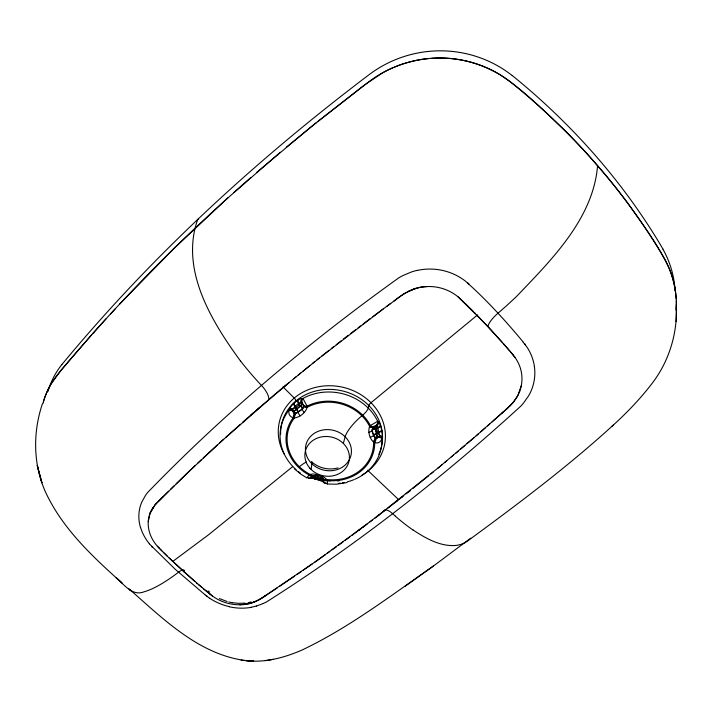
<?xml version="1.0" encoding="UTF-8"?>
<svg xmlns="http://www.w3.org/2000/svg" width="712" height="712" viewBox="0 0 712 712"><rect width="100%" height="100%" fill="white"/><g stroke="black" fill="none" stroke-linecap="round" stroke-linejoin="round"><path stroke-width="1.07" d="M302.689 404.06A3.889 3.284 87.9 0 1 302.947 398.435L307.05 406.16A8.126 7.289 15.2 0 1 307.148 407.246C305.733 412.684 299.894 417.294 294.376 417.953A8.126 7.28 15.5 0 1 293.148 417.766C285.583 415.167 289.401 406.739 293.994 403.303A47.944 44.349 61.5 0 1 297.483 400.367L300.455 398.675L302.947 398.435A51.202 45.568 11.8 0 1 377.68 421.317L379.247 422.803L380.537 425.794A47.927 42.96 -35.3 0 1 381.614 430.101C383.127 435.335 382.558 444.671 374.717 442.677A8.09 7.218 7.8 0 1 373.649 442.17C375.945 439.66 375.829 437.426 373.586 435.121C369.822 429.772 375.847 427.2 369.626 426.408A43.45 38.617 11.8 0 0 307.148 407.291L304.87 406.855L303.721 405.902L302.814 408.466L296.699 413.174L293.406 412.978L293.3 412.123L294.359 410.966A4.868 1.139 -45.5 0 1 296.201 409.195L300.535 405.573A4.877 1.139 -45.5 0 1 302.226 404.38L303.223 404.238L303.712 406.098M612.017 426.248C626.382 413.307 639.821 399.334 651.622 383.999C668.799 362.034 677.521 333.866 676.391 306.053M676.133 321.628L676.4 304.042M318.513 476.488C315.879 473.56 311.74 478.09 310.129 474.441A43.45 38.617 11.8 0 1 294.376 417.953C292.49 410.984 303.187 412.462 303.721 405.902L304.87 406.855L307.148 407.291L303.721 405.876L307.148 407.282L304.87 406.846L303.855 406.134L307.148 407.282M324.841 482.674A3.783 3.017 -40.5 0 1 322.518 481.321C321.334 477.983 310.014 479.256 312.666 476.755A4.761 3.569 14.5 0 1 313.592 476.648L313.903 476.648A4.566 3.418 14.5 0 1 315.158 476.817A2.038 1.78 12.4 0 1 315.443 476.889L320.56 478.437A2.038 1.789 12 0 1 320.836 478.544A4.566 3.391 25.1 0 1 321.984 479.105L322.242 479.283A4.761 3.542 25.1 0 1 322.972 479.879C325.749 482.843 323.293 477.254 321.708 477.387M302.475 398.498A3.889 3.124 81.5 0 0 301.496 401.248L302.502 404.14L301.933 403.223M295.097 413.298L294.332 417.953L294.741 413.752M302.698 408.359A2.786 1.121 41.2 0 0 300.811 405.84L299.227 404.799A1.86 0.694 50 0 0 299.102 404.398L298.622 403.588A3.871 1.46 53.2 0 1 297.483 400.367M294.368 417.953L294.768 413.761M374.779 426.123A3.88 3.444 -50.6 0 0 377.68 421.317L370.391 425.536A8.117 7.262 8 0 0 369.653 426.372C371.397 429.407 373.889 424.877 374.904 426.613A4.886 0.863 75 0 0 374.93 427.245L374.957 427.485A4.673 0.828 75 0 0 375.108 428.571A2.091 1.878 7.9 0 0 375.153 428.838L376.363 433.661A2.083 1.86 7.8 0 0 376.452 433.92A4.664 0.587 68.7 0 0 376.862 435.103L376.977 435.406A4.877 0.614 68.7 0 0 377.342 436.331L377.36 438.414L375.518 437.88M315.318 475.634C313.405 479.229 321.041 478.179 322.661 481.33A2.893 0.632 -75.3 0 0 322.981 481.018L323.426 480.306L323.382 481.241A3.783 2.198 -61.9 0 0 323.568 482.086L323.684 482.327A3.783 2.198 -61.9 0 0 325.126 482.985M311.117 469.475L311.883 463.752A20.79 5.58 -46.2 0 0 311.562 461.714C318.593 468.131 328.908 470.543 338.049 467.891M313.502 478.135L314.321 478.384A3.774 0.49 -71.8 0 0 314.944 478.161L314.214 477.707L312.052 478.144A3.783 3.177 70.1 0 1 309.604 478.135M377.956 422.99C379.505 422.51 373.64 427.77 375.865 425.847M289.651 409.062A3.871 2.261 26.2 0 1 292.721 408.759L295.542 407.798A1.86 0.659 58 0 0 295.444 407.389L295.329 407.068A1.86 0.659 58 0 0 295.071 406.561A3.871 1.273 45.4 0 1 293.567 403.713M223.621 439.251L188.689 471.736L155.278 504.594L150.081 513.183L148.247 521.665A39.632 33.455 19 0 0 157.352 546.184L159.417 548.293M317.73 479.488A47.766 31.853 14.6 0 0 319.457 479.977C321.45 477.262 318.175 481.766 321.664 480.636M205.011 594.743L209.586 598.267M294.163 413.298L293.148 417.766A44.553 39.596 11.8 0 0 309.133 474.993A3.8 1.424 56.3 0 0 311.723 476.31L312.506 475.874M343.326 443.416L345.151 436.776A21.271 5.874 -45.1 0 1 361.901 415.808M307.895 477.618L306.845 477.779L309.133 474.993A7.903 6.906 12.4 0 1 310.094 474.45L312.105 476.106M42.364 403.953C32.939 432.015 33.072 463.432 44.936 490.764C61.695 527.921 92.115 556.223 121.975 582.977L116.234 577.779C124.2 584.49 132.236 596.674 144.287 591.725C151.585 589.625 158.278 585.869 164.703 581.891A107.183 25.16 -47 0 0 173.621 575.866L178.49 572.261A13.537 3.382 -48 0 1 184.248 572.101L202.092 587.623M315.443 476.889L316.422 474.539L323.319 476.728L326.897 479.523A43.45 38.617 11.8 0 0 373.604 442.152L375.731 438.058L373.64 442.17M320.56 478.437L320.97 477.298M514.918 357.335A43.076 39.133 -2.5 0 1 521.264 385.824L517.864 395.489L513.494 402.147L507.781 407.958L476.622 435.424L439.349 466.947L374.468 518.469M321.717 476.15C320.115 478.019 324.877 480.725 326.915 479.559A7.939 6.933 11.9 0 1 327.369 480.529L327.387 483.875L326.158 483.154A3.791 2.448 -58.5 0 1 323.684 480.52M315.398 478.17L314.935 479.007L314.321 478.384M372.768 427.209L369.644 426.381L372.465 427.316C373.533 427.191 370.151 427.36 369.644 426.381L372.954 427.084L372.162 429.532L372.91 432.825L373.951 436.385L375.714 438.04L373.604 442.152C369.51 438.565 367.615 431.481 369.626 426.408M150.081 513.183L153.196 507.264M374.565 440.586L375.571 438.45L373.613 442.152M377.858 423.364L376.194 425.634M373.916 441.671L374.254 441.155M516.592 397.714L512.257 403.526L505.689 409.774M320 479.692L321.584 477.387M295.542 407.798L299.432 404.594L300.704 402.058A3.889 3.64 -61.5 0 1 302.191 398.524M156.231 503.455L155.305 504.479L162.719 497.038M308.857 478.046A3.791 2.465 -85.2 0 0 309.07 478.206C311.803 479.007 311.455 476.871 311.723 476.31M312.078 476.951L311.553 477.654M61.917 364.5C151.843 255.608 256.703 159.684 369.208 74.591A116.225 113.884 -17.2 0 1 512.222 75.579M379.532 435.797L377.396 425.527A3.88 3.738 -88.4 0 0 378.152 421.78L377.974 421.611A3.88 3.302 -43.8 0 1 378.019 422.625M155.367 504.39L150.971 511.091A39.578 33.633 15.2 0 0 148.959 516.841A39.934 33.936 15.7 0 0 148.23 521.665M314.944 478.161L315.532 477.948M91.661 334.827L61.41 369.831L51.211 383.75A93.37 80.438 24.2 0 0 47.713 390.265L45.488 395.534A105.474 90.994 24.8 0 0 42.925 403.633M92.747 333.599L105.999 318.878M110.502 313.947L115.059 309.008M119.678 304.042L173.764 248.684L228.098 197.66M295.373 413.263A2.777 0.632 71 0 1 294.359 410.966L296.477 409.471A2.1 1.878 15.5 0 0 296.708 409.302L300.606 406.036A2.1 1.887 15.3 0 0 300.811 405.84A4.69 0.463 -41.4 0 0 301.603 405.048L301.781 404.87A4.895 0.481 -41.4 0 0 302.226 404.38A2.786 2.216 14.9 0 1 303.677 406.312M470.721 538.165L433.394 566.049C390.755 595.739 348.987 627.717 301.879 650.118C285.183 657.327 266.991 662.4 248.648 660.941C200.036 655.939 163.618 619.2 128.614 588.548M158.482 501.195L168.619 491.155M170.488 489.322L174.244 485.646M176.131 483.813L195.408 465.337M509.641 406.196L510.727 405.137M197.375 463.476L201.336 459.765M379.558 435.806A2.955 1.673 -18.8 0 1 378.695 436.447L377.538 436.972L378.651 436.99A3.863 0.783 1.5 0 1 379.808 437.088L380.155 437.07A3.863 0.783 1.5 0 1 382.006 437.782L382.024 437.293A3.863 2.198 4.1 0 0 379.861 435.397C378.214 433.679 375.562 429.416 377.431 427.654A1.86 0.783 -5.7 0 1 377.938 427.494A3.863 1.798 -18.7 0 0 380.368 425.251M203.32 457.905L217.454 444.867M219.501 442.998L275.544 393.905M613.602 424.806C567.749 466.769 517.882 504.087 467.82 540.817C464.562 543.283 460.664 544.787 456.641 545.365C440.701 547.03 425.927 538.423 413.111 530.013M225.695 437.382L240.416 424.227M503.411 411.812L492.063 421.905M233.75 192.587L250.927 177.404M501.533 413.547L507.781 407.958M300.953 402.449C298.408 402.965 294.35 406.801 292.81 409.284A2.955 1.513 56 0 0 293.202 410.299L293.842 411.385L291.19 409.889A3.871 0.881 31.4 0 0 289.401 409.471M242.552 422.35L244.723 420.427M244.688 420.463L253.338 412.898M487.524 425.901L489.794 423.907M485.264 427.885L480.725 431.837M250.651 415.247L262.692 404.834M255.528 411.011L259.916 407.211M476.194 435.771L478.464 433.804M473.934 437.729L467.134 443.558M256.898 172.206L311.491 126.54L368.78 81.8A115.762 113.252 -14.9 0 1 392.677 67.845M262.123 405.315L289.179 382.513M460.353 449.343L464.874 445.498M477.476 314.989L371.014 402.707A2.777 0.748 -44.9 0 0 368.807 405.493L368.273 408.118A6.951 1.878 -45 0 1 362.72 415.149M455.822 453.179L458.092 451.266M280.288 152.243L225.366 200.125A1955.045 1139.876 -12.6 0 0 194.963 228.267A1955.116 1139.912 -12.6 0 0 165.949 256.382C128.249 293.771 92.222 332.86 58.277 373.693A103.293 89.098 24.7 0 0 43.334 402.084M274.966 394.395L293.771 378.722M311.34 477.877L309.551 478.419M451.301 456.979L453.562 455.084M280.065 390.105L282.335 388.209M444.519 462.649L446.78 460.762M286.277 147.233L316.609 122.42M284.604 386.305L287.434 383.964M442.259 464.527L437.747 468.274M296.076 376.826L293.736 378.757L319.377 357.985M430.965 473.845L433.225 471.994M298.381 374.93L300.704 373.035M292.65 466.654L208.687 534.668L173.39 560.976M428.704 475.687L412.889 488.468M303.027 371.148L310.032 365.47M312.372 363.583L314.731 361.687M318.148 121.182L363.61 85.627L382.264 73.033M317.089 359.8L383.127 308.999M408.332 492.108L410.628 490.274L406.107 493.87M321.824 356.027L328.971 350.366M401.586 497.448L403.846 495.659M395.917 501.898L402.129 497.021M331.365 348.48L333.768 346.593M397.065 500.999L389.704 506.739M336.18 344.706L341.012 340.941M388.022 508.048L390.283 506.294M343.442 339.054L348.31 335.29M352.04 535.291L385.762 509.801M350.758 333.412L355.671 329.647M376.719 516.743L378.98 515.016M358.127 327.769L360.601 325.891M369.964 521.887L372.216 520.178M363.075 324.013L370.552 318.38M367.712 523.587L316.128 561.234L262.185 597.884L256.098 601.337L249.298 603.634L239.695 604.782A38.991 32.61 15.4 0 1 212.568 596.122L210.236 594.253M363.227 526.96L365.47 525.278M358.741 530.315L360.984 528.642M372.892 316.653L390.746 303.365M349.815 536.937L345.356 540.212M386.75 306.365L404.238 293.575L413.369 289.134A43.468 39.836 2 0 1 421.014 287.132M393.754 301.221C403.321 293.246 414.598 286.954 427.36 286.544A43.557 40.504 1.6 0 1 458.11 296.886L487.942 326.425L509.73 350.954M343.131 541.841L338.69 545.081M336.473 546.691L332.041 549.887M327.618 553.064L329.825 551.48M405.128 586.261L433.394 566.049M325.402 554.639L314.384 562.444M312.123 476.097L310.103 474.45C311.776 477.957 315.879 473.8 318.495 476.568M312.185 563.984L303.41 570.107M301.221 571.62L296.842 574.629M294.652 576.133L279.398 586.457M402.921 294.465L404.238 293.575M260.458 598.926L259.266 599.646L266.386 595.081M277.217 587.916L262.194 597.875M377.938 427.494L376.933 427.939M259.346 599.593L251.63 602.948M375.313 437.684L377.342 436.331A4.859 0.739 80 0 0 376.835 433.857L375.491 428.499A4.868 0.739 80 0 0 374.904 426.613A2.777 2.198 26.1 0 0 372.732 427.44M390.977 68.583L398.008 65.673A118.156 115.566 -14.6 0 1 416.013 60.467M263.315 603.482L256.382 606.063M408.056 291.484L416.093 288.324M326.897 479.523C323.604 480.119 323.622 480.013 326.906 479.55L324.939 480.013L324.049 479.71L326.897 479.532L324.93 480.004L323.942 479.541M249.298 603.634L256.098 601.337M310.129 474.441L311.901 476.132L310.138 474.432L313.129 473.961L316.422 474.539M248.132 602.637L251.22 601.943M379.131 432.264L378.392 432.754A1.851 0.765 -22.3 0 0 378.117 433.047L378.651 432.549A1.851 0.765 -22.3 0 1 379.131 432.264A3.854 1.424 -9.6 0 0 381.712 430.671M265.256 660.647L273.372 659.303M346.967 482.549L336.598 484.196L327.173 484.018M374.975 426.265L376.078 426.052A2.964 0.792 -9.5 0 0 377.004 425.723L376.853 428.019M244.981 603.108L238.467 603.349L231.952 602.655M241.119 660.193L253.65 661.181L246.156 660.585M380.172 437.141L377.654 436.91M228.837 601.987L232.272 602.717M292.917 410.788L293.789 411.287M210.316 594.387L198.23 584.365M291.19 409.889L292.57 410.584M319.457 479.968L320.053 480.128M319.368 476.755L321.076 477.271M227.128 601.524L219.421 598.578M299.618 404.38A1.86 0.721 41.8 0 0 299.458 404.024L299.28 403.748A1.86 0.721 41.8 0 0 298.924 403.321A3.871 1.602 54.8 0 1 297.945 400.028M298.737 403.748L299.102 404.398M322.429 480.929L323.141 481.241M512.934 354.727L509.685 350.891M523.142 342.187L527.192 347.412A55.358 50.401 -2.5 0 1 534.392 366.484M306.863 477.859L300.838 474.156L294.599 469.021M323.657 479.078L322.972 479.879A4.753 2.305 18.4 0 0 320.729 478.864L315.051 477.138A4.753 2.314 18.3 0 0 312.666 476.755A2.714 0.525 66.6 0 1 312.764 475.767M512.248 75.543L515.408 78.097A611.946 515.622 22.6 0 1 661.074 245.836L662.899 249.022M212.568 596.122L204.896 589.954M208.029 590.844L209.622 592.144M203.552 588.833L204.442 589.581M302.413 404.06L301.603 403.268A2.973 0.641 45.1 0 1 301.016 402.485M196.468 582.861L197.349 583.609M194.892 581.508L168.646 557.496M129.584 589.767L130.741 590.782M395.32 516.067L392.579 513.628A13.937 5.171 52.7 0 0 383.492 511.545M398.328 499.37L368.238 470.819A2.706 0.988 51.7 0 0 367.561 470.249M458.11 296.886L465.853 304.095M184.248 572.101L169.759 558.582M295.071 406.561L295.444 407.389M465.879 304.131L466.333 304.558M466.805 305.021L473.382 311.455M168.922 557.772L162.648 551.613M163.902 552.859L167.249 556.143M474.308 312.381L475.242 313.307M162.701 551.658L159.319 548.267M282.976 386.865L294.252 398.044A2.768 1.032 49.9 0 1 295.854 401.043M161.855 550.821L160.173 549.13M476.889 314.962L502.654 342.677M157.352 546.193L159.63 548.578M605.574 175.045L589.331 156.311A619.849 519.644 22.4 0 0 563.601 129.37C543.443 110.209 523.543 90.21 500.224 74.84A115.825 113.341 -15.5 0 0 416.004 60.431M503.491 343.647L508.493 349.476M149.306 543.834L175.277 569.333L204.816 594.582M508.573 349.574L509.124 350.233M510.513 351.888L512.168 353.873M513.014 354.887L514.927 357.335L512.702 354.523M523.106 341.929C506.819 322.216 485.958 299.102 465.096 280.884A55.981 52.083 1.5 0 0 442.926 270.507A54.628 50.614 1.8 0 0 417.357 270.418M240.451 360.966C211.722 321.628 179.842 269.821 197.731 219.421A1.94 0.641 46.8 0 1 198.354 219.34M299.458 404.024L298.924 403.321M323.684 482.327L323.373 480.377M301.79 402.867L301.496 401.248M431.472 58.331A115.762 113.252 -14.9 0 1 512.943 83.856A619.778 519.68 22.4 0 1 597.573 165.629C593.408 218.433 551.444 259.88 516.859 296.13A120.097 31.221 -42.8 0 1 504.497 307.548L497.999 313.209A15.246 4.388 -42.7 0 0 487.942 326.425M268.798 399.61A14.445 5.607 49.2 0 0 261.526 385.468L258.652 382.397A114.685 40.451 49.1 0 1 240.514 360.948M299.343 466.725A20.79 5.58 -46.2 0 1 306.356 462.052M421.032 287.212A43.859 40.264 2.2 0 1 427.36 286.58M140.513 527.619A49.715 42.231 17.6 0 1 140.255 506.339A47.927 40.7 17.1 0 1 142 501.64L145.417 495.552A56.034 48.194 30.6 0 1 147.526 492.624C224.191 413.272 309.222 342.045 398.845 277.796A61.579 59.034 12.9 0 1 402.841 275.606L411.064 272.118A52.679 48.861 1.8 0 1 417.33 270.329M149.395 543.781A50.961 43.147 18.9 0 1 140.629 527.601M251.612 602.904A38.911 33.313 16.2 0 1 245.097 604.337M245.124 604.426A39.276 33.535 16 0 1 239.695 604.826M519.698 391.28A42.978 39.098 2.3 0 1 516.565 397.705M521.273 385.824A43.361 39.427 1.7 0 1 519.724 391.288M263.298 603.456A55.403 43.904 7.7 0 0 266.662 601.845C357.086 544.52 441.921 478.259 520.899 406.036A61.063 53.525 -11.6 0 0 523.694 402.823L528.42 396.086A52.056 47.41 -0.4 0 0 531.134 390.835A53.996 49.155 -0.8 0 0 534.374 366.484M256.356 606.001A47.09 39.854 15.5 0 1 251.051 607.238M251.096 607.381A48.879 41.403 15.6 0 1 229.193 606.74M229.22 606.606A50.143 42.159 15.5 0 1 209.622 598.222M365.692 472.812A51.202 45.568 11.8 0 0 381.979 438.565A3.863 1.139 2.6 0 0 377.6 437.355M364.936 473.4A51.202 45.568 11.8 0 1 354.843 479.274M353.935 479.657A51.202 45.568 11.8 0 1 347.322 481.855M344.385 482.531A51.202 45.568 11.8 0 1 342.401 482.896M340.398 483.181A51.202 45.568 11.8 0 1 338.387 483.404M300.357 473.071A51.202 45.568 11.8 0 1 298.613 471.762M296.103 469.68A51.202 45.568 11.8 0 1 288.992 410.148A3.871 1.219 29.7 0 1 293.593 411.678M324.2 480.093A3.791 1.62 -20.7 0 0 327.369 480.529A44.553 39.596 11.8 0 0 374.717 442.677A3.863 0.463 -68.6 0 0 376.292 438.387M303.686 405.333A3.898 1.575 -10 0 0 307.05 406.16A44.553 39.596 11.8 0 1 370.391 425.545A3.889 1.415 46 0 0 373.337 426.648M280.617 434.302A51.193 45.604 11.8 0 1 339.001 390.212A51.193 45.604 11.8 0 1 379.968 451.595M379.701 452.298A51.193 45.604 11.8 0 1 378.82 454.354M339.215 480.805A51.193 45.604 11.8 0 1 337.595 480.938M330.226 480.938A51.193 45.604 11.8 0 1 327.769 480.725M381.614 430.11A3.854 1.575 -10.8 0 1 379.033 431.881A1.851 0.783 -14 0 0 377.921 432.567L376.452 433.92A2.768 1.095 -23 0 0 373.809 435.691M380.537 425.794A3.863 1.647 -17.2 0 1 378.028 427.885A1.86 0.774 -14 0 0 376.924 428.571L375.108 428.571A2.777 1.21 -4.9 0 0 372.278 429.647M317.16 479.318A47.766 31.853 14.6 0 1 315.452 478.776M300.188 415.853A3.88 1.495 50.4 0 1 298.301 412.275L298.328 412.115A2.777 1.05 50 0 0 296.708 409.302M304.22 412.497A3.889 1.415 49.9 0 1 302.271 408.955L302.235 408.848A2.786 1.041 50 0 0 300.606 406.036M284.319 454.238A53.818 47.962 11.8 0 1 305.163 391.066A53.818 47.962 11.8 0 1 377.191 410.183A53.818 47.962 11.8 0 1 362.185 474.913M322.785 481.054A53.818 47.962 11.8 0 1 312.871 478.215M597.573 165.629A619.832 519.733 22.5 0 1 663.068 256.231A112.888 103.329 -14.2 0 1 676.195 298.764M382.264 73.033A104.717 102.537 -15.9 0 1 390.977 68.592M413.138 530.102A111.045 38.065 51.6 0 1 395.329 516.156M676.204 310.325A113.03 103.471 -14.5 0 0 669.307 268.744C658.564 245.293 642.749 224.538 627.993 203.516A619.903 519.707 22.5 0 0 605.547 175.063M297.794 412.462A2.777 0.943 58.6 0 0 296.477 409.471L295.996 407.513A1.86 0.703 50 0 0 295.391 406.303A3.871 1.424 46.8 0 1 293.994 403.303M370.169 437.239A3.871 1.664 -14.4 0 0 373.533 435.263L373.586 435.121A2.768 1.175 -14.1 0 1 376.363 433.661M368.914 432.273A3.88 1.584 -14 0 0 372.296 430.368L372.367 430.297A2.777 1.166 -14.1 0 1 375.153 428.838M311.767 476.907A3.791 2.688 -89 0 1 308.314 478.01M662.863 249.049A113.395 104.086 -14.8 0 1 675.083 290.638M47.855 391.725A103.881 89.988 24.9 0 1 61.899 364.491M394.662 67.008A115.762 113.252 -14.9 0 1 428.206 58.606M676.311 300.9A112.888 103.329 -14.2 0 1 676.275 309.444M206.64 596.033L206.231 595.837L207.059 596.469L206.64 596.033M468.754 283.937L467.855 283.136L468.754 283.937M151.674 546.371L152.056 546.932L151.674 546.371M525.26 344.644L524.566 343.736L525.26 344.644M41.883 482.683L37.264 465.452L41.883 482.683M309.827 468.122A22.392 19.785 11.8 0 0 347.963 464.411A22.392 19.785 11.8 0 0 323.657 436.59A22.392 19.785 11.8 0 0 309.827 468.122M311.678 463.557A23.113 20.47 11.8 0 0 350.473 457.077A23.113 20.47 11.8 0 0 323.159 429.941A23.113 20.47 11.8 0 0 311.678 463.557"/></g></svg>
